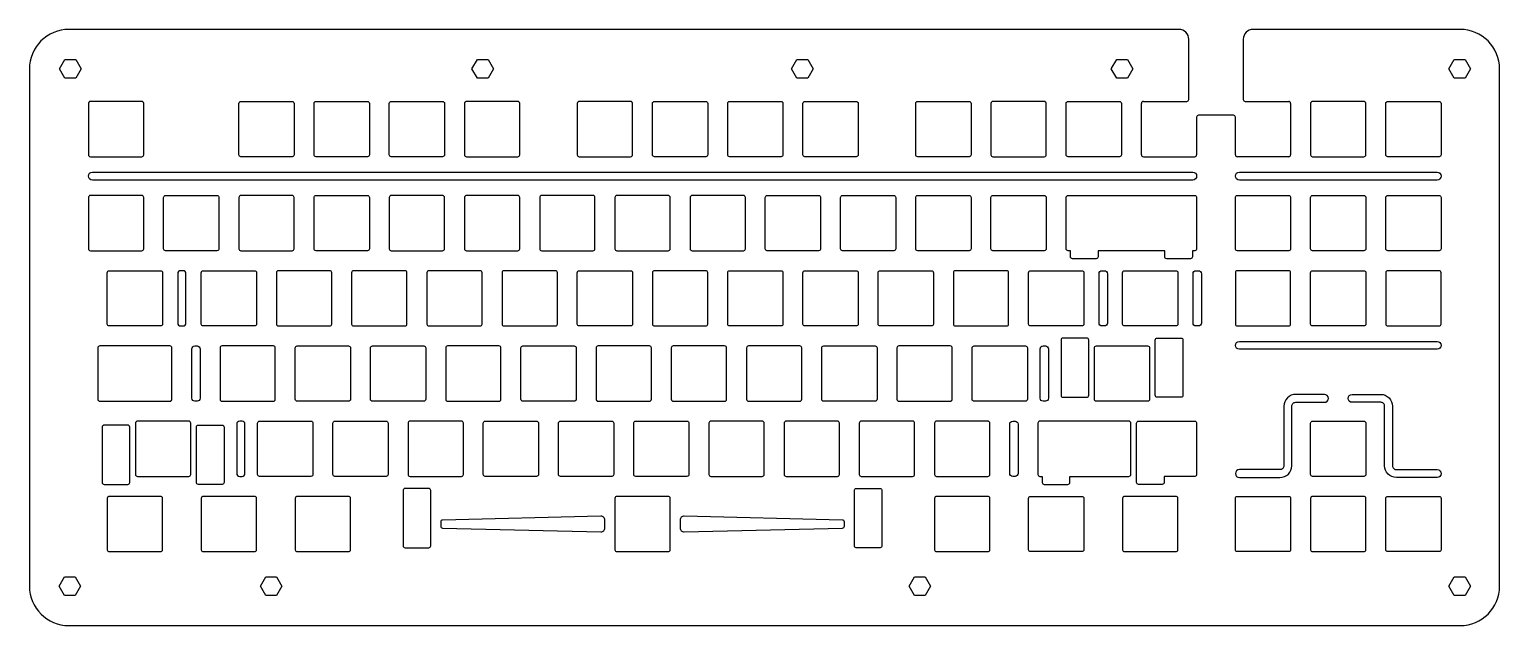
# Model space of a CAD drawing. Header units: millimetres. Extents: x -186 to 186, y -75 to 75.
import ezdxf

# ---------------------------------------------------------------- set-up
doc = ezdxf.new("R2010")
doc.units = ezdxf.units.MM
doc.layers.get('0').update_dxf_attribs({"linetype": 'CONTINUOUS'})

msp = doc.modelspace()

# ---------------------------------------------------------------- linework, layer by layer
for p, q in [((104.96, 75.49), (-176.19, 75.49)), ((176.19, 75.49), (123.77, 75.49)), ((107.46, 57.75), (107.46, 72.99)), ((121.27, 72.99), (121.27, 57.75)), ((-186.19, 65.49), (-186.18, -65.49)), ((186.19, -65.49), (186.19, 65.49)), ((95.46, 43.75), (95.46, 56.75)), ((95.96, 57.25), (106.96, 57.25)), ((121.77, 57.25), (132.77, 57.25)), ((133.27, 56.75), (133.27, 43.75)), ((109.46, 53.25), (109.46, 43.75)), ((118.77, 53.75), (109.96, 53.75)), ((119.27, 43.75), (119.27, 53.25)), ((95.96, 43.25), (108.96, 43.25)), ((132.77, 43.25), (119.77, 43.25)), ((-176.18, -75.49), (176.19, -75.49))]:
    msp.add_line(p, q)
for points in [[(-174.47, 63.14), (-177.19, 63.14), (-178.55, 65.49), (-177.19, 67.84), (-174.47, 67.84), (-173.12, 65.49)], [(-70.02, 67.84), (-68.66, 65.49), (-70.02, 63.14), (-72.73, 63.14), (-74.09, 65.49), (-72.73, 67.84)], [(6.88, 65.49), (8.23, 67.84), (10.95, 67.84), (12.3, 65.49), (10.95, 63.14), (8.23, 63.14)], [(91.91, 63.14), (89.2, 63.14), (87.84, 65.49), (89.2, 67.84), (91.91, 67.84), (93.27, 65.49)], [(173.36, 65.49), (174.72, 67.84), (177.43, 67.84), (178.79, 65.49), (177.43, 63.14), (174.72, 63.14)], [(-174.57, -67.84), (-177.28, -67.84), (-178.64, -65.49), (-177.28, -63.14), (-174.57, -63.14), (-173.21, -65.49)], [(-123.59, -67.84), (-126.31, -67.84), (-127.66, -65.49), (-126.31, -63.14), (-123.59, -63.14), (-122.24, -65.49)], [(38, -67.84), (36.64, -65.49), (38, -63.14), (40.71, -63.14), (42.07, -65.49), (40.71, -67.84)], [(177.43, -63.14), (178.78, -65.49), (177.43, -67.84), (174.71, -67.84), (173.36, -65.49), (174.71, -63.14)]]:
    msp.add_lwpolyline(points, close=True)
for points in [[(-157.74, 57.25), (-170.74, 57.25, 0.414214), (-171.24, 56.75), (-171.24, 43.75, 0.414214), (-170.74, 43.25), (-157.74, 43.25, 0.414214), (-157.24, 43.75), (-157.24, 56.75, 0.414214)], [(-133.14, 43.75), (-133.14, 56.75, -0.414214), (-132.64, 57.25), (-119.64, 57.25, -0.414214), (-119.14, 56.75), (-119.14, 43.75, -0.414214), (-119.64, 43.25), (-132.64, 43.25, -0.414214)], [(-114.09, 56.75, -0.414214), (-113.59, 57.25), (-100.59, 57.25, -0.414214), (-100.09, 56.75), (-100.09, 43.75, -0.414214), (-100.59, 43.25), (-113.59, 43.25, -0.414214), (-114.09, 43.75)], [(-94.54, 43.25, -0.414214), (-95.04, 43.75), (-95.04, 56.75, -0.414214), (-94.54, 57.25), (-81.54, 57.25, -0.414214), (-81.04, 56.75), (-81.04, 43.75, -0.414214), (-81.54, 43.25)], [(-62.49, 57.25), (-75.49, 57.25, 0.414214), (-75.99, 56.75), (-75.99, 43.75, 0.414214), (-75.49, 43.25), (-62.49, 43.25, 0.414214), (-61.99, 43.75), (-61.99, 56.75, 0.414214)], [(-33.92, 57.25), (-46.92, 57.25, 0.414214), (-47.42, 56.75), (-47.42, 43.75, 0.414214), (-46.92, 43.25), (-33.92, 43.25, 0.414214), (-33.42, 43.75), (-33.42, 56.75, 0.414214)], [(-14.87, 57.25, -0.414214), (-14.37, 56.75), (-14.37, 43.75, -0.414214), (-14.87, 43.25), (-27.87, 43.25, -0.414214), (-28.37, 43.75), (-28.37, 56.75, -0.414214), (-27.87, 57.25)], [(4.68, 43.75, -0.414214), (4.18, 43.25), (-8.82, 43.25, -0.414214), (-9.32, 43.75), (-9.32, 56.75, -0.414214), (-8.82, 57.25), (4.18, 57.25, -0.414214), (4.68, 56.75)], [(10.23, 43.25, -0.414214), (9.73, 43.75), (9.73, 56.75, -0.414214), (10.23, 57.25), (23.23, 57.25, -0.414214), (23.73, 56.75), (23.73, 43.75, -0.414214), (23.23, 43.25)], [(38.81, 43.25, -0.414214), (38.31, 43.75), (38.31, 56.75, -0.414214), (38.81, 57.25), (51.81, 57.25, -0.414214), (52.31, 56.75), (52.31, 43.75, -0.414214), (51.81, 43.25)], [(70.86, 57.25), (57.86, 57.25, 0.414214), (57.36, 56.75), (57.36, 43.75, 0.414214), (57.86, 43.25), (70.86, 43.25, 0.414214), (71.36, 43.75), (71.36, 56.75, 0.414214)], [(90.41, 43.75, -0.414214), (89.91, 43.25), (76.91, 43.25, -0.414214), (76.41, 43.75), (76.41, 56.75, -0.414214), (76.91, 57.25), (89.91, 57.25, -0.414214), (90.41, 56.75)], [(138.82, 57.25, 0.414214), (138.32, 56.75), (138.32, 43.75, 0.414214), (138.82, 43.25), (151.82, 43.25, 0.414214), (152.32, 43.75), (152.32, 56.75, 0.414214), (151.82, 57.25)], [(171.37, 43.75, -0.414214), (170.87, 43.25), (157.87, 43.25, -0.414214), (157.37, 43.75), (157.37, 56.75, -0.414214), (157.87, 57.25), (170.87, 57.25, -0.414214), (171.37, 56.75)], [(108.46, 39.34, -1), (108.46, 37.34), (-170.24, 37.34, -1), (-170.24, 39.34)], [(170.37, 39.34, -1), (170.37, 37.34), (120.27, 37.34, -1), (120.27, 39.34)], [(-170.74, 19.43), (-157.74, 19.43, 0.414214), (-157.24, 19.93), (-157.24, 32.93, 0.414214), (-157.74, 33.43), (-170.74, 33.43, 0.414214), (-171.24, 32.93), (-171.24, 19.93, 0.414214)], [(-152.19, 19.93), (-152.19, 32.93, -0.414214), (-151.69, 33.43), (-138.69, 33.43, -0.414214), (-138.19, 32.93), (-138.19, 19.93, -0.414214), (-138.69, 19.43), (-151.69, 19.43, -0.414214)], [(-119.14, 32.93, 0.414214), (-119.64, 33.43), (-132.64, 33.43, 0.414214), (-133.14, 32.93), (-133.14, 19.93, 0.414214), (-132.64, 19.43), (-119.64, 19.43, 0.414214), (-119.14, 19.93)], [(-100.59, 33.43, -0.414214), (-100.09, 32.93), (-100.09, 19.93, -0.414214), (-100.59, 19.43), (-113.59, 19.43, -0.414214), (-114.09, 19.93), (-114.09, 32.93, -0.414214), (-113.59, 33.43)], [(-81.54, 19.43, 0.414214), (-81.04, 19.93), (-81.04, 32.93, 0.414214), (-81.54, 33.43), (-94.54, 33.43, 0.414214), (-95.04, 32.93), (-95.04, 19.93, 0.414214), (-94.54, 19.43)], [(-75.49, 33.43, 0.414214), (-75.99, 32.93), (-75.99, 19.93, 0.414214), (-75.49, 19.43), (-62.49, 19.43, 0.414214), (-61.99, 19.93), (-61.99, 32.93, 0.414214), (-62.49, 33.43)], [(-43.44, 33.43), (-56.44, 33.43, 0.414214), (-56.94, 32.93), (-56.94, 19.93, 0.414214), (-56.44, 19.43), (-43.44, 19.43, 0.414214), (-42.94, 19.93), (-42.94, 32.93, 0.414214)], [(-37.39, 19.43), (-24.39, 19.43, 0.414214), (-23.89, 19.93), (-23.89, 32.93, 0.414214), (-24.39, 33.43), (-37.39, 33.43, 0.414214), (-37.89, 32.93), (-37.89, 19.93, 0.414214)], [(-4.84, 19.93), (-4.84, 32.93, 0.414214), (-5.34, 33.43), (-18.34, 33.43, 0.414214), (-18.84, 32.93), (-18.84, 19.93, 0.414214), (-18.34, 19.43), (-5.34, 19.43, 0.414214)], [(14.21, 32.93), (14.21, 19.93, -0.414214), (13.71, 19.43), (0.71, 19.43, -0.414214), (0.21, 19.93), (0.21, 32.93, -0.414214), (0.71, 33.43), (13.71, 33.43, -0.414214)], [(33.26, 32.93), (33.26, 19.93, -0.414214), (32.76, 19.43), (19.76, 19.43, -0.414214), (19.26, 19.93), (19.26, 32.93, -0.414214), (19.76, 33.43), (32.76, 33.43, -0.414214)], [(38.81, 19.43, -0.414214), (38.31, 19.93), (38.31, 32.93, -0.414214), (38.81, 33.43), (51.81, 33.43, -0.414214), (52.31, 32.93), (52.31, 19.93, -0.414214), (51.81, 19.43)], [(57.36, 19.93), (57.36, 32.93, -0.414214), (57.86, 33.43), (70.86, 33.43, -0.414214), (71.36, 32.93), (71.36, 19.93, -0.414214), (70.86, 19.43), (57.86, 19.43, -0.414214)], [(108.37, 19.43), (108.37, 17.93, -0.414214), (107.87, 17.43), (101.87, 17.43, -0.414214), (101.37, 17.93), (101.37, 19.43), (84.5, 19.43), (84.5, 17.93, -0.414214), (84, 17.43), (78, 17.43, -0.414214), (77.5, 17.93), (77.5, 19.43), (76.91, 19.43, -0.414214), (76.41, 19.93), (76.41, 32.93, -0.414214), (76.91, 33.43), (108.96, 33.43, -0.414214), (109.46, 32.93), (109.46, 19.93, -0.414214), (108.96, 19.43)], [(133.27, 32.93), (133.27, 19.93, -0.414214), (132.77, 19.43), (119.77, 19.43, -0.414214), (119.27, 19.93), (119.27, 32.93, -0.414214), (119.77, 33.43), (132.77, 33.43, -0.414214)], [(152.32, 32.93), (152.32, 19.93, -0.414214), (151.82, 19.43), (138.82, 19.43, -0.414214), (138.32, 19.93), (138.32, 32.93, -0.414214), (138.82, 33.43), (151.82, 33.43, -0.414214)], [(157.37, 19.93), (157.37, 32.93, -0.414214), (157.87, 33.43), (170.87, 33.43, -0.414214), (171.37, 32.93), (171.37, 19.93, -0.414214), (170.87, 19.43), (157.87, 19.43, -0.414214)], [(-152.98, 0.38), (-165.98, 0.38, -0.414214), (-166.48, 0.88), (-166.48, 13.88, -0.414214), (-165.98, 14.38), (-152.98, 14.38, -0.414214), (-152.48, 13.88), (-152.48, 0.88, -0.414214)], [(-147.87, 14.38, 0.414214), (-148.62, 13.63), (-148.62, 1.13, 0.414214), (-147.87, 0.38), (-147.28, 0.38, 0.414214), (-146.53, 1.13), (-146.53, 13.63, 0.414214), (-147.28, 14.38)], [(-142.67, 13.88, -0.414214), (-142.17, 14.38), (-129.17, 14.38, -0.414214), (-128.67, 13.88), (-128.67, 0.88, -0.414214), (-129.17, 0.38), (-142.17, 0.38, -0.414214), (-142.67, 0.88)], [(-123.62, 13.88), (-123.62, 0.88, 0.414214), (-123.12, 0.38), (-110.12, 0.38, 0.414214), (-109.62, 0.88), (-109.62, 13.88, 0.414214), (-110.12, 14.38), (-123.12, 14.38, 0.414214)], [(-104.07, 14.38, 0.414214), (-104.57, 13.88), (-104.57, 0.88, 0.414214), (-104.07, 0.38), (-91.07, 0.38, 0.414214), (-90.57, 0.88), (-90.57, 13.88, 0.414214), (-91.07, 14.38)], [(-72.02, 0.38, 0.414214), (-71.52, 0.88), (-71.52, 13.88, 0.414214), (-72.02, 14.38), (-85.02, 14.38, 0.414214), (-85.52, 13.88), (-85.52, 0.88, 0.414214), (-85.02, 0.38)], [(-66.47, 13.88), (-66.47, 0.88, 0.414214), (-65.97, 0.38), (-52.97, 0.38, 0.414214), (-52.47, 0.88), (-52.47, 13.88, 0.414214), (-52.97, 14.38), (-65.97, 14.38, 0.414214)], [(-33.42, 0.88, -0.414214), (-33.92, 0.38), (-46.92, 0.38, -0.414214), (-47.42, 0.88), (-47.42, 13.88, -0.414214), (-46.92, 14.38), (-33.92, 14.38, -0.414214), (-33.42, 13.88)], [(-28.37, 13.88), (-28.37, 0.88, 0.414214), (-27.87, 0.38), (-14.87, 0.38, 0.414214), (-14.37, 0.88), (-14.37, 13.88, 0.414214), (-14.87, 14.38), (-27.87, 14.38, 0.414214)], [(-9.32, 13.88, -0.414214), (-8.82, 14.38), (4.18, 14.38, -0.414214), (4.68, 13.88), (4.68, 0.88, -0.414214), (4.18, 0.38), (-8.82, 0.38, -0.414214), (-9.32, 0.88)], [(9.73, 13.88, -0.414214), (10.23, 14.38), (23.23, 14.38, -0.414214), (23.73, 13.88), (23.73, 0.88, -0.414214), (23.23, 0.38), (10.23, 0.38, -0.414214), (9.73, 0.88)], [(28.78, 13.88, -0.414214), (29.28, 14.38), (42.28, 14.38, -0.414214), (42.78, 13.88), (42.78, 0.88, -0.414214), (42.28, 0.38), (29.28, 0.38, -0.414214), (28.78, 0.88)], [(47.83, 0.88, 0.414214), (48.33, 0.38), (61.33, 0.38, 0.414214), (61.83, 0.88), (61.83, 13.88, 0.414214), (61.33, 14.38), (48.33, 14.38, 0.414214), (47.83, 13.88)], [(66.88, 13.88, -0.414214), (67.38, 14.38), (80.38, 14.38, -0.414214), (80.88, 13.88), (80.88, 0.88, -0.414214), (80.38, 0.38), (67.38, 0.38, -0.414214), (66.88, 0.88)], [(86.84, 1.13, -0.414214), (86.09, 0.38), (85.49, 0.38, -0.414214), (84.74, 1.13), (84.74, 13.63, -0.414214), (85.49, 14.38), (86.09, 14.38, -0.414214), (86.84, 13.63)], [(104.2, 0.38), (91.2, 0.38, -0.414214), (90.7, 0.88), (90.7, 13.88, -0.414214), (91.2, 14.38), (104.2, 14.38, -0.414214), (104.7, 13.88), (104.7, 0.88, -0.414214)], [(108.56, 1.13), (108.56, 13.63, -0.414214), (109.31, 14.38), (109.9, 14.38, -0.414214), (110.65, 13.63), (110.65, 1.13, -0.414214), (109.9, 0.38), (109.31, 0.38, -0.414214)], [(119.27, 0.88, 0.414214), (119.77, 0.38), (132.77, 0.38, 0.414214), (133.27, 0.88), (133.27, 13.88, 0.414214), (132.77, 14.38), (119.77, 14.38, 0.414214), (119.27, 13.88)], [(138.32, 13.88, -0.414214), (138.82, 14.38), (151.82, 14.38, -0.414214), (152.32, 13.88), (152.32, 0.88, -0.414214), (151.82, 0.38), (138.82, 0.38, -0.414214), (138.32, 0.88)], [(157.37, 0.88, 0.414214), (157.87, 0.38), (170.87, 0.38, 0.414214), (171.37, 0.88), (171.37, 13.88, 0.414214), (170.87, 14.38), (157.87, 14.38, 0.414214), (157.37, 13.88)], [(75.11, -17.17, 0.414214), (75.61, -17.67), (81.61, -17.67, 0.414214), (82.11, -17.17), (82.11, -3.17, 0.414214), (81.61, -2.67), (75.61, -2.67, 0.414214), (75.11, -3.17)], [(99.49, -2.67), (105.49, -2.67, -0.414214), (105.99, -3.17), (105.99, -17.17, -0.414214), (105.49, -17.67), (99.49, -17.67, -0.414214), (98.99, -17.17), (98.99, -3.17, -0.414214)], [(170.37, -3.52, -1), (170.37, -5.52), (120.27, -5.52, -1), (120.27, -3.52)], [(-168.36, -18.67), (-150.6, -18.67, 0.414214), (-150.1, -18.17), (-150.1, -5.17, 0.414214), (-150.6, -4.67), (-168.36, -4.67, 0.414214), (-168.86, -5.17), (-168.86, -18.17, 0.414214)], [(-144.3, -18.67, -0.414214), (-145.05, -17.92), (-145.05, -5.42, -0.414214), (-144.3, -4.67), (-143.7, -4.67, -0.414214), (-142.95, -5.42), (-142.95, -17.92, -0.414214), (-143.7, -18.67)], [(-123.9, -18.17), (-123.9, -5.17, 0.414214), (-124.4, -4.67), (-137.4, -4.67, 0.414214), (-137.9, -5.17), (-137.9, -18.17, 0.414214), (-137.4, -18.67), (-124.4, -18.67, 0.414214)], [(-105.35, -18.67), (-118.35, -18.67, -0.414214), (-118.85, -18.17), (-118.85, -5.17, -0.414214), (-118.35, -4.67), (-105.35, -4.67, -0.414214), (-104.85, -5.17), (-104.85, -18.17, -0.414214)], [(-85.8, -18.17, -0.414214), (-86.3, -18.67), (-99.3, -18.67, -0.414214), (-99.8, -18.17), (-99.8, -5.17, -0.414214), (-99.3, -4.67), (-86.3, -4.67, -0.414214), (-85.8, -5.17)], [(-66.75, -18.17), (-66.75, -5.17, 0.414214), (-67.25, -4.67), (-80.25, -4.67, 0.414214), (-80.75, -5.17), (-80.75, -18.17, 0.414214), (-80.25, -18.67), (-67.25, -18.67, 0.414214)], [(-61.2, -18.67, -0.414214), (-61.7, -18.17), (-61.7, -5.17, -0.414214), (-61.2, -4.67), (-48.2, -4.67, -0.414214), (-47.7, -5.17), (-47.7, -18.17, -0.414214), (-48.2, -18.67)], [(-42.65, -5.17), (-42.65, -18.17, 0.414214), (-42.15, -18.67), (-29.15, -18.67, 0.414214), (-28.65, -18.17), (-28.65, -5.17, 0.414214), (-29.15, -4.67), (-42.15, -4.67, 0.414214)], [(-10.1, -18.67, 0.414214), (-9.6, -18.17), (-9.6, -5.17, 0.414214), (-10.1, -4.67), (-23.1, -4.67, 0.414214), (-23.6, -5.17), (-23.6, -18.17, 0.414214), (-23.1, -18.67)], [(9.45, -5.17, 0.414214), (8.95, -4.67), (-4.05, -4.67, 0.414214), (-4.55, -5.17), (-4.55, -18.17, 0.414214), (-4.05, -18.67), (8.95, -18.67, 0.414214), (9.45, -18.17)], [(15, -18.67, -0.414214), (14.5, -18.17), (14.5, -5.17, -0.414214), (15, -4.67), (28, -4.67, -0.414214), (28.5, -5.17), (28.5, -18.17, -0.414214), (28, -18.67)], [(33.55, -18.17, 0.414214), (34.05, -18.67), (47.05, -18.67, 0.414214), (47.55, -18.17), (47.55, -5.17, 0.414214), (47.05, -4.67), (34.05, -4.67, 0.414214), (33.55, -5.17)], [(66.1, -18.67), (53.1, -18.67, -0.414214), (52.6, -18.17), (52.6, -5.17, -0.414214), (53.1, -4.67), (66.1, -4.67, -0.414214), (66.6, -5.17), (66.6, -18.17, -0.414214)], [(71.15, -4.67, -0.414214), (71.9, -5.42), (71.9, -17.92, -0.414214), (71.15, -18.67), (70.56, -18.67, -0.414214), (69.81, -17.92), (69.81, -5.42, -0.414214), (70.56, -4.67)], [(97.55, -5.17), (97.55, -18.17, -0.414214), (97.05, -18.67), (84.05, -18.67, -0.414214), (83.55, -18.17), (83.55, -5.17, -0.414214), (84.05, -4.67), (97.05, -4.67, -0.414214)], [(120.27, -36, 1), (120.27, -38), (130.56, -38, 0.414214), (133.56, -35), (133.56, -19.95, -0.414214), (134.56, -18.95), (141.82, -18.95, 1), (141.82, -16.95), (134.56, -16.95, 0.414214), (131.56, -19.95), (131.56, -35, -0.414214), (130.56, -36)], [(148.82, -16.95), (156.08, -16.95, -0.414214), (159.08, -19.95), (159.08, -35, 0.414214), (160.08, -36), (170.37, -36, -1), (170.37, -38), (160.08, -38, -0.414214), (157.08, -35), (157.08, -19.95, 0.414214), (156.08, -18.95), (148.82, -18.95, -1)], [(-161.27, -24.72), (-167.27, -24.72, 0.414214), (-167.77, -25.22), (-167.77, -39.22, 0.414214), (-167.27, -39.72), (-161.27, -39.72, 0.414214), (-160.77, -39.22), (-160.77, -25.22, 0.414214)], [(-145.33, -37.22), (-145.33, -24.22, 0.414214), (-145.83, -23.72), (-158.83, -23.72, 0.414214), (-159.33, -24.22), (-159.33, -37.22, 0.414214), (-158.83, -37.72), (-145.83, -37.72, 0.414214)], [(-143.9, -25.22, -0.414214), (-143.4, -24.72), (-137.4, -24.72, -0.414214), (-136.9, -25.22), (-136.9, -39.22, -0.414214), (-137.4, -39.72), (-143.4, -39.72, -0.414214), (-143.9, -39.22)], [(-133.68, -24.47), (-133.68, -36.97, 0.414214), (-132.93, -37.72), (-132.34, -37.72, 0.414214), (-131.59, -36.97), (-131.59, -24.47, 0.414214), (-132.34, -23.72), (-132.93, -23.72, 0.414214)], [(-127.88, -23.72), (-114.88, -23.72, -0.414214), (-114.38, -24.22), (-114.38, -37.22, -0.414214), (-114.88, -37.72), (-127.88, -37.72, -0.414214), (-128.38, -37.22), (-128.38, -24.22, -0.414214)], [(-108.83, -37.72, -0.414214), (-109.33, -37.22), (-109.33, -24.22, -0.414214), (-108.83, -23.72), (-95.83, -23.72, -0.414214), (-95.33, -24.22), (-95.33, -37.22, -0.414214), (-95.83, -37.72)], [(-76.28, -24.22, 0.414214), (-76.78, -23.72), (-89.78, -23.72, 0.414214), (-90.28, -24.22), (-90.28, -37.22, 0.414214), (-89.78, -37.72), (-76.78, -37.72, 0.414214), (-76.28, -37.22)], [(-71.23, -24.22, -0.414214), (-70.73, -23.72), (-57.73, -23.72, -0.414214), (-57.23, -24.22), (-57.23, -37.22, -0.414214), (-57.73, -37.72), (-70.73, -37.72, -0.414214), (-71.23, -37.22)], [(-38.68, -23.72, -0.414214), (-38.18, -24.22), (-38.18, -37.22, -0.414214), (-38.68, -37.72), (-51.68, -37.72, -0.414214), (-52.18, -37.22), (-52.18, -24.22, -0.414214), (-51.68, -23.72)], [(-33.13, -37.22), (-33.13, -24.22, -0.414214), (-32.63, -23.72), (-19.63, -23.72, -0.414214), (-19.13, -24.22), (-19.13, -37.22, -0.414214), (-19.63, -37.72), (-32.63, -37.72, -0.414214)], [(-14.08, -24.22), (-14.08, -37.22, 0.414214), (-13.58, -37.72), (-0.58, -37.72, 0.414214), (-0.08, -37.22), (-0.08, -24.22, 0.414214), (-0.58, -23.72), (-13.58, -23.72, 0.414214)], [(18.97, -37.22), (18.97, -24.22, 0.414214), (18.47, -23.72), (5.47, -23.72, 0.414214), (4.97, -24.22), (4.97, -37.22, 0.414214), (5.47, -37.72), (18.47, -37.72, 0.414214)], [(37.52, -23.72), (24.52, -23.72, 0.414214), (24.02, -24.22), (24.02, -37.22, 0.414214), (24.52, -37.72), (37.52, -37.72, 0.414214), (38.02, -37.22), (38.02, -24.22, 0.414214)], [(43.07, -37.22, 0.414214), (43.57, -37.72), (56.57, -37.72, 0.414214), (57.07, -37.22), (57.07, -24.22, 0.414214), (56.57, -23.72), (43.57, -23.72, 0.414214), (43.07, -24.22)], [(62.12, -24.47, -0.414214), (62.87, -23.72), (63.47, -23.72, -0.414214), (64.22, -24.47), (64.22, -36.97, -0.414214), (63.47, -37.72), (62.87, -37.72, -0.414214), (62.12, -36.97)], [(92.29, -37.72, 0.414214), (92.79, -37.22), (92.79, -24.22, 0.414214), (92.29, -23.72), (69.77, -23.72, 0.414214), (69.27, -24.22), (69.27, -37.22, 0.414214), (69.77, -37.72), (70.35, -37.72), (70.35, -39.22, 0.414214), (70.85, -39.72), (76.85, -39.72, 0.414214), (77.35, -39.22), (77.35, -37.72)], [(94.73, -39.72, -0.414214), (94.23, -39.22), (94.23, -24.22, -0.414214), (94.73, -23.72), (108.96, -23.72, -0.414214), (109.46, -24.22), (109.46, -37.22, -0.414214), (108.96, -37.72), (101.23, -37.72), (101.23, -39.22, -0.414214), (100.73, -39.72)], [(152.32, -24.22), (152.32, -37.22, -0.414214), (151.82, -37.72), (138.82, -37.72, -0.414214), (138.32, -37.22), (138.32, -24.22, -0.414214), (138.82, -23.72), (151.82, -23.72, -0.414214)], [(-84.54, -41.27, 0.414214), (-85.04, -40.77), (-91.04, -40.77, 0.414214), (-91.54, -41.27), (-91.54, -55.27, 0.414214), (-91.04, -55.77), (-85.04, -55.77, 0.414214), (-84.54, -55.27)], [(23.26, -55.77, -0.414214), (22.76, -55.27), (22.76, -41.27, -0.414214), (23.26, -40.77), (29.26, -40.77, -0.414214), (29.76, -41.27), (29.76, -55.27, -0.414214), (29.26, -55.77)], [(-152.48, -56.27), (-152.48, -43.27, 0.414214), (-152.98, -42.77), (-165.98, -42.77, 0.414214), (-166.48, -43.27), (-166.48, -56.27, 0.414214), (-165.98, -56.77), (-152.98, -56.77, 0.414214)], [(-142.67, -43.27), (-142.67, -56.27, 0.414214), (-142.17, -56.77), (-129.17, -56.77, 0.414214), (-128.67, -56.27), (-128.67, -43.27, 0.414214), (-129.17, -42.77), (-142.17, -42.77, 0.414214)], [(-105.35, -56.77, 0.414214), (-104.85, -56.27), (-104.85, -43.27, 0.414214), (-105.35, -42.77), (-118.35, -42.77, 0.414214), (-118.85, -43.27), (-118.85, -56.27, 0.414214), (-118.35, -56.77)], [(-37.39, -42.77, 0.414214), (-37.89, -43.27), (-37.89, -56.27, 0.414214), (-37.39, -56.77), (-24.39, -56.77, 0.414214), (-23.89, -56.27), (-23.89, -43.27, 0.414214), (-24.39, -42.77)], [(57.07, -43.27, 0.414214), (56.57, -42.77), (43.57, -42.77, 0.414214), (43.07, -43.27), (43.07, -56.27, 0.414214), (43.57, -56.77), (56.57, -56.77, 0.414214), (57.07, -56.27)], [(80.88, -43.27), (80.88, -56.27, -0.414214), (80.38, -56.77), (67.38, -56.77, -0.414214), (66.88, -56.27), (66.88, -43.27, -0.414214), (67.38, -42.77), (80.38, -42.77, -0.414214)], [(104.2, -56.77, 0.414214), (104.7, -56.27), (104.7, -43.27, 0.414214), (104.2, -42.77), (91.2, -42.77, 0.414214), (90.7, -43.27), (90.7, -56.27, 0.414214), (91.2, -56.77)], [(132.77, -42.77, -0.414214), (133.27, -43.27), (133.27, -56.27, -0.414214), (132.77, -56.77), (119.77, -56.77, -0.414214), (119.27, -56.27), (119.27, -43.27, -0.414214), (119.77, -42.77)], [(151.82, -42.77), (138.82, -42.77, 0.414214), (138.32, -43.27), (138.32, -56.27, 0.414214), (138.82, -56.77), (151.82, -56.77, 0.414214), (152.32, -56.27), (152.32, -43.27, 0.414214)], [(157.87, -56.77, -0.414214), (157.37, -56.27), (157.37, -43.27, -0.414214), (157.87, -42.77), (170.87, -42.77, -0.414214), (171.37, -43.27), (171.37, -56.27, -0.414214), (170.87, -56.77)], [(-82.02, -50.28, 0.407182), (-81.53, -50.78), (-41.44, -51.74, 0.42128), (-40.42, -50.74), (-40.42, -48.79, 0.421271), (-41.44, -47.79), (-81.53, -48.76, 0.407192), (-82.02, -49.26)], [(-21.37, -50.74, 0.421271), (-20.34, -51.74), (19.75, -50.78, 0.407192), (20.23, -50.28), (20.23, -49.26, 0.407192), (19.75, -48.76), (-20.34, -47.79, 0.421271), (-21.37, -48.79)]]:
    msp.add_lwpolyline(points, format="xyb", close=True)
for centre, radius, start, end in [((-176.19, 65.49), 10, 90.0002, 180.0047), ((104.96, 72.99), 2.5, 0.0002, 90.0002), ((123.77, 72.99), 2.5, 90.0002, 180.0002), ((176.19, 65.49), 10, 0, 90.0002), ((95.96, 56.75), 0.5, 90, 180), ((106.96, 57.75), 0.5, -90, 0.0002), ((121.77, 57.75), 0.5, 180.0002, 270), ((132.77, 56.75), 0.5, 0, 90), ((109.96, 53.25), 0.5, 90, 180), ((118.77, 53.25), 0.5, 0, 90), ((95.96, 43.75), 0.5, 180, 270), ((108.96, 43.75), 0.5, -90, 0), ((119.77, 43.75), 0.5, 180, 270), ((132.77, 43.75), 0.5, 270, 360), ((-176.18, -65.49), 10, 180.0047, 270), ((176.19, -65.49), 10, -90, 0)]:
    msp.add_arc(centre, radius, start, end)

doc.saveas('drawing.dxf')
